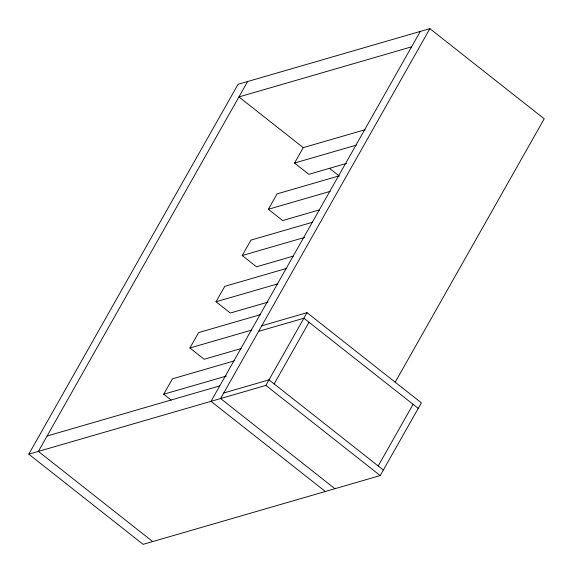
<?xml version="1.0" encoding="UTF-8"?>
<svg xmlns="http://www.w3.org/2000/svg" width="573" height="573" viewBox="0 0 573 573"><rect width="100%" height="100%" fill="white"/><g stroke="black" fill="none" stroke-linecap="round" stroke-linejoin="round"><path stroke-width="0.86" d="M261.761 325.801L307.028 312.665L421.37 402.826L380.207 475.576L143.121 544.35L28.786 454.188L238.06 84.295L429.879 28.65L544.214 118.812L395.212 382.17M247.651 81.509L38.377 451.409L152.712 541.571M171.212 400.14L163.728 394.238L172.452 378.825L234.285 360.883M241.111 348.556L204.181 359.271L189.885 347.997L198.609 332.591L260.45 314.649M268.128 302.071L230.339 313.03L216.05 301.763L224.766 286.35L286.607 268.415M293.433 256.081L256.496 266.796L242.207 255.529L250.924 240.116L312.765 222.174M319.591 209.847L282.661 220.562L268.365 209.288L277.088 193.875L338.93 175.94M346.608 163.362L308.818 174.321L294.529 163.054L303.246 147.641L365.087 129.699M420.288 31.429L211.014 401.329L325.349 491.491M429.879 28.65L220.605 398.543L334.94 488.705M28.786 454.188L265.872 385.414L307.028 312.665M274.159 383.924L309.033 322.27M378.201 465.971L413.083 404.316M411.564 46.843L238.927 96.923L303.246 147.641M294.529 163.054L356.363 145.112M268.365 209.288L330.206 191.353M242.207 255.529L304.908 237.337M216.05 301.763L277.891 283.821M189.885 347.997L251.726 330.062M258.624 331.344L303.891 318.216L418.226 408.377M163.728 394.238L226.428 376.046M47.093 435.996L219.731 385.916M223.742 392.999L269.009 379.863L383.351 470.025M329.446 168.304L339.259 176.04M265.872 385.414L380.207 475.576"/></g></svg>
